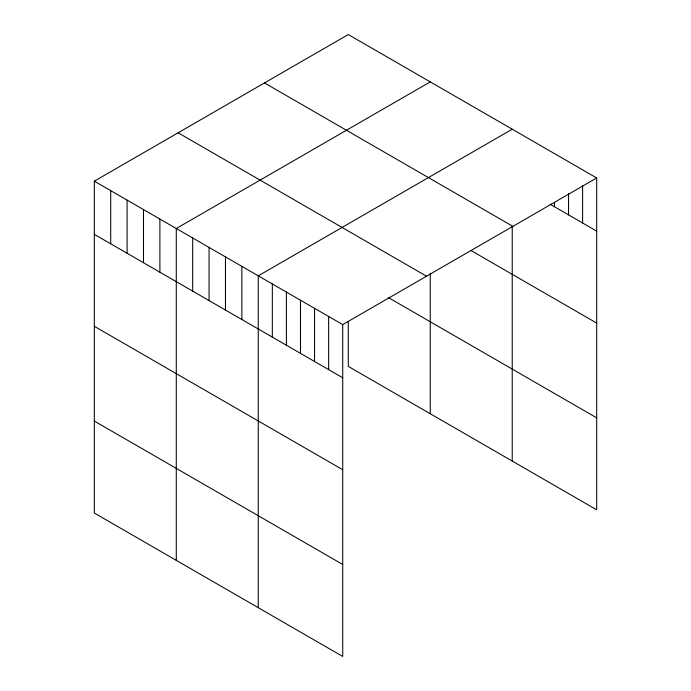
<?xml version="1.0" encoding="UTF-8"?>
<svg xmlns="http://www.w3.org/2000/svg" width="691" height="691" viewBox="0 0 691 691"><rect width="100%" height="100%" fill="white"/><g stroke="black" fill="none" stroke-linecap="round" stroke-linejoin="round"><path stroke-width="1.04" d="M596.687 177.967L342.719 324.597L342.719 656.45L94.313 513.033L94.313 181.18L348.281 34.55L596.687 177.967L596.687 509.82L348.281 366.403L348.281 321.445M430.26 81.875L176.283 228.505L176.283 560.358M512.23 129.2L258.261 275.83L258.261 607.691M550.062 204.199L596.687 231.122M264.472 82.937L512.877 226.354M471.245 250.669L596.687 323.094M178.123 132.793L426.528 276.21M388.359 297.571L596.687 417.848M94.313 181.18L342.719 324.597M94.313 234.335L342.719 377.752M94.313 326.307L342.719 469.725M94.313 421.061L342.719 564.478M582.608 185.784L582.608 222.994M568.538 193.601L568.538 214.866M554.458 202.489L554.458 206.739M512.23 226.303L512.23 461.061M430.26 273.334L430.26 413.736M328.64 316.469L328.64 369.625M314.56 308.341L314.56 361.497M300.49 300.214L300.49 353.369M286.411 292.086L286.411 345.241M272.332 283.958L272.332 337.113M241.867 266.363L241.867 319.527M225.473 256.905L225.473 310.06M209.071 247.438L209.071 300.594M192.677 237.972L192.677 291.127M159.889 219.038L159.889 272.194M143.495 209.572L143.495 262.727M127.101 200.114L127.101 253.269M110.707 190.647L110.707 243.802"/></g></svg>
